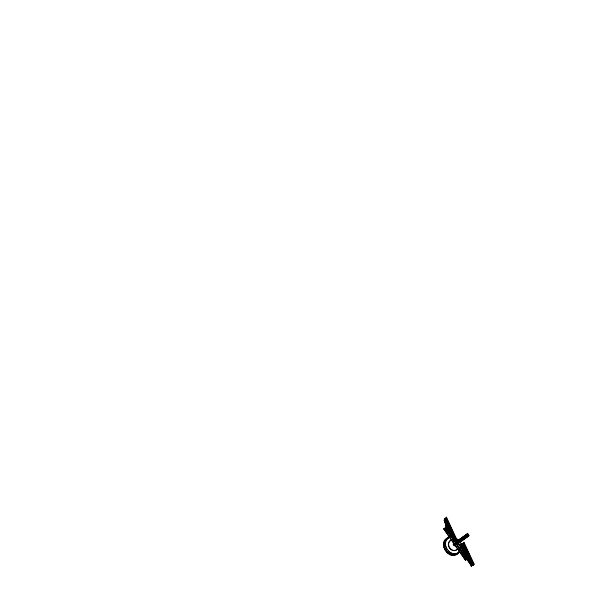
<?xml version="1.0" encoding="UTF-8"?>
<svg xmlns="http://www.w3.org/2000/svg" width="596" height="596" viewBox="0 0 596 596"><rect width="100%" height="100%" fill="white"/><g stroke="black" fill="none" stroke-linecap="round" stroke-linejoin="round"><path stroke-width="0.89" d="M467.547 554.101L462.831 543.977L463.919 542.308L474.088 564.069L473.187 565.403L468.098 554.72A0.931 0.76 57.3 0 1 466.869 555.248L466.512 554.191A0.931 0.76 57.3 0 1 467.711 553.937L467.748 553.975M448.989 529.248L449.019 529.032A0.909 0.752 55.3 0 1 450.218 528.786L450.025 528.928A0.909 0.752 55.3 0 0 448.795 529.382L449.369 530.067A0.909 0.752 55.3 0 0 450.598 529.613L453.794 536.46L449.54 530.485L449.183 530.686A0.901 0.745 55.4 0 1 448.684 531.356M447.566 530.544C448.818 532.34 447.589 528.719 447.693 531.312A0.901 0.745 55.4 0 0 447.887 531.438M446.404 538.59L449.473 537.525C439.148 542.412 451.12 559.8 459.27 551.665C450.405 564.889 434.342 540.244 450.017 537.145L447.745 537.868M459.33 542.591L468.687 535.946L468.478 534.56L467.242 533.874L457.877 540.505M454.8 543.619L454.986 544.409L455.776 544.468M447.931 529.732A0.901 0.745 55.4 0 1 448.728 529.911L444.08 520.338L444.668 518.595L446.918 522.685M450.285 532.817L444.37 520.211L444.959 518.468M450.017 528.816L445.503 519.101L446.411 517.201L456.335 538.546L455.62 540.125L450.39 529.628L451.053 527.952M455.62 540.125L445.801 518.974L446.411 517.201M445.45 521.046L444.832 522.022L445.45 521.046L452.319 535.856M445.674 521.53L445.056 522.498L446.322 527.602M448.907 530.805L454.219 537.92L454.577 537.726L454.897 537.011L446.903 519.816L446.27 520.8L448.423 529.039L449.347 530.619M446.27 520.8L446.903 519.816M447.134 520.301L446.501 521.291M449.041 529.479L448.818 530.067L449.108 529.68M449.272 529.963L449.041 530.552L449.332 530.164M450.546 528.354L450.315 528.95L450.74 528.212L446.94 520.442L446.687 521.15L448.587 528.98L447.075 521.977L450.062 528.965M450.777 528.846C451.008 529.755 450.464 527.967 449.28 529.911M460.09 550.458L460.633 549.065L459.792 550.332M454.666 536.512L453.988 537.428M454.897 537.011L454.577 537.726M457.184 554.168L458.22 552.619M451.522 536.385L453.765 541.228L454.748 539.559L453.183 536.184M454.249 540.676L453.765 541.228M455.322 540.252L456.335 538.546M460.872 545.929L460.656 548.141C461.624 544.118 458.875 539.797 455.322 537.95M456.976 553.304L455.836 554.913M461.177 544.908L462.235 543.276L472.255 564.762L471.384 566.073L461.177 544.908L462.235 543.276M462.831 543.977L463.919 542.308M462.697 545.832L461.989 546.696L462.697 545.832L470.765 563.145L470.177 563.868L462.191 546.562L466.683 555.867L471.57 562.728L472.337 561.931M464.396 554.876L464.664 555.45L466.564 554.273L462.891 546.39L462.22 547.18L463.979 554.131M463.859 545.653L464.388 544.908L472.576 562.438L471.808 563.235L472.174 563.041L464.023 545.586L464.388 544.908M455.59 553.684L454.331 555.323M466.363 554.407L466.072 554.906L466.4 554.563M466.519 554.809L466.929 554.101L461.937 543.403M468.106 553.587L466.377 554.653L464.098 546.145L464.582 545.474L463.897 546.279L465.901 554.191L466.266 553.997L464.284 547.121M468.083 554.28L468.68 553.274M456.454 542.531L456.417 543.373L457.184 543.641M470.535 562.646L469.79 563.429L464.969 556.657L464.195 555.003L464.56 554.809M460.283 544.707L460.544 544.297M470.765 563.145L470.02 563.928L470.378 563.742M473.187 565.403L471.779 562.602L472.293 561.991M472.01 563.108L472.576 562.438M454.1 553.744L452.729 555.383M471.093 566.2L472.255 564.762M472.889 565.537L474.088 564.069M459.196 551.836L458.317 553.133L458.935 552.514M452.58 553.483L451.09 555.1M467.242 533.874L467.093 534.426M451.083 552.902L449.473 554.481M449.675 552.038L447.946 553.542M457.296 543.582L457.43 542.651L456.514 542.464M448.393 550.92L446.568 552.336M445.435 523.318L447.097 529.114M465.536 560.255L443.774 528.875L465.536 560.255L466.407 559.637L456.685 544.126M467.257 559.517L468.143 558.892L457.788 542.397L446.084 527.132L445.197 527.743L467.257 559.517L445.197 527.743M446.084 527.132L447.611 529.412M455.649 542.628L444.504 528.369L446.709 531.237M447.305 529.963L446.955 530.157L447.708 531.781L452.64 538.315L447.708 531.781M447.961 530.194L450.74 528.212M449.332 530.03L449.175 530.202A0.909 0.752 55.3 0 0 450.405 529.747L450.308 529.3M458.033 540.453L467.398 533.822M458.227 540.475L467.592 533.845M457.728 541.079L467.815 533.934M456.521 542.263L468.046 534.091M457.452 541.98L468.277 534.307M459.233 541.526L468.478 534.56M457.393 542.673L457.788 542.397M457.125 543.023L468.65 534.843M457.244 543.306L468.776 535.126M459.479 542.017L460.917 540.997M462.354 539.976L465.238 537.935M459.479 542.047L468.843 535.394M459.486 542.285L468.851 535.633M459.434 542.472L468.799 535.819M443.774 528.875L444.646 528.265M447.305 549.579L445.391 550.89M462.608 548.015L464.12 553.081M465.819 554.913L466.02 554.787A0.916 0.745 57.3 0 0 465.178 554.571M467.316 553.937A0.931 0.76 57.3 0 0 466.281 554.541L466.482 554.414M464.969 556.657L465.327 556.463L469.596 562.468L464.954 556.172A0.916 0.745 57.4 0 0 465.141 556.299M466.608 555.152L468.545 553.952L466.608 555.152L471.779 562.602M465.349 556.373A0.916 0.745 57.4 0 0 466.169 555.703L466.37 555.576A0.916 0.745 57.3 0 1 465.759 556.262M463.122 543.85L471.376 561.752L466.832 555.211M466.683 555.867L467.048 555.673L471.376 561.752M444.46 549.274L446.441 548.089M466.407 559.637L457.512 545.772M468.143 558.892L457.639 542.502M443.819 547.553L445.845 546.487M443.476 545.78L445.525 544.856M457.817 553.535C449.242 559.026 439.23 544.386 447.231 538.24L448.229 538.195M443.461 544.036L445.51 543.239M443.759 542.39L445.786 541.712M444.37 540.892L446.352 540.326M445.264 539.611L447.171 539.142M462.891 546.39L462.414 547.053L463.919 553.207M454.219 537.92L446.627 520.599M448.885 529.479L445.264 521.187M445.652 521.612L445.242 522.364L447.112 530.097M457.572 540.058L457.989 539.916M468.687 535.946L468.113 535.886M465.178 555.107L465.573 555.196M456.231 538.881L456.722 538.806M466.973 555.114L467.48 554.697M448.572 530.082L448.535 530.045A0.901 0.745 55.4 0 0 447.931 529.829M466.631 555.338L466.668 555.375A0.931 0.76 57.3 0 0 467.897 554.898L467.875 554.675M464.791 555.442C466.176 557.707 465.252 554.131 465.148 556.046M448.728 530.865L452.066 535.23M455.411 539.589L457.087 541.771M449.458 534.828L450.554 536.266M449.377 530.544L454.189 537.294L454.636 536.586L450.971 528.704M448.058 531.587L449.108 533.062M451.202 536.013L452.252 537.488M448.915 533.197L447.142 530.023M449.965 534.672L452.059 537.614M465.163 556.53L469.991 563.309L470.497 562.706L467.167 555.561M463.613 542.442L473.835 564.442M464.187 545.042L468.143 553.52M468.382 554.019L472.367 562.564M464.507 545.921L465.282 547.582M466.445 550.078L469.164 555.897M470.326 558.392L472.27 562.549M463.83 545.72L471.972 563.168M467.316 554.928L472.017 565.127M462.496 545.966L470.564 563.272M466.065 554.131L466.281 554.593M466.832 556.128L471.384 566.073M446.113 517.328L456.141 538.985M446.709 519.95L454.696 537.145M450.606 528.548L451.187 529.807M447.7 524.376L449.66 528.592M450.442 530.276L452.401 534.493M444.668 518.595L449.54 529.092M449.92 529.911L452.565 535.61M444.802 518.952L445.972 521.478M447.142 524.003L449.481 529.047M449.295 529.889L451.828 535.342M445.309 521.411L448.416 528.116M448.781 528.838L449.682 530.917M452.796 538.248L453.668 540.267M445.026 521.88L450.151 532.943M451.716 536.452L452.833 538.873M466.169 555.703L465.781 554.876A0.916 0.745 57.4 0 0 465.178 554.653M457.259 549.139A5.588 4.597 56.6 0 1 449.466 548.067A5.588 4.597 56.6 0 1 451.112 540.274M455.672 545.355A1.348 1.11 56.5 0 1 453.928 543.343M456.089 544.58A1.348 1.11 56.5 0 1 455.88 545.154M456.231 544.476A1.088 0.894 56.5 0 1 454.89 544.781A1.088 0.894 56.5 0 1 454.539 543.232M455.225 545.653A1.348 1.11 56.5 0 1 453.467 545.042A1.348 1.11 56.5 0 1 453.951 543.314M458.115 547.858A5.588 4.597 56.6 0 1 450.174 548.462A5.588 4.597 56.6 0 1 451.381 540.095M455.858 544.513A1.088 0.894 56.5 0 1 454.994 545.273A1.088 0.894 56.5 0 1 453.981 544.342A1.088 0.894 56.5 0 1 454.495 543.254M464.068 556.701C463.107 557.908 463.301 555.085 464.068 556.701M446.106 531.639C446.449 533.323 447.417 530.82 446.106 531.639"/></g></svg>
